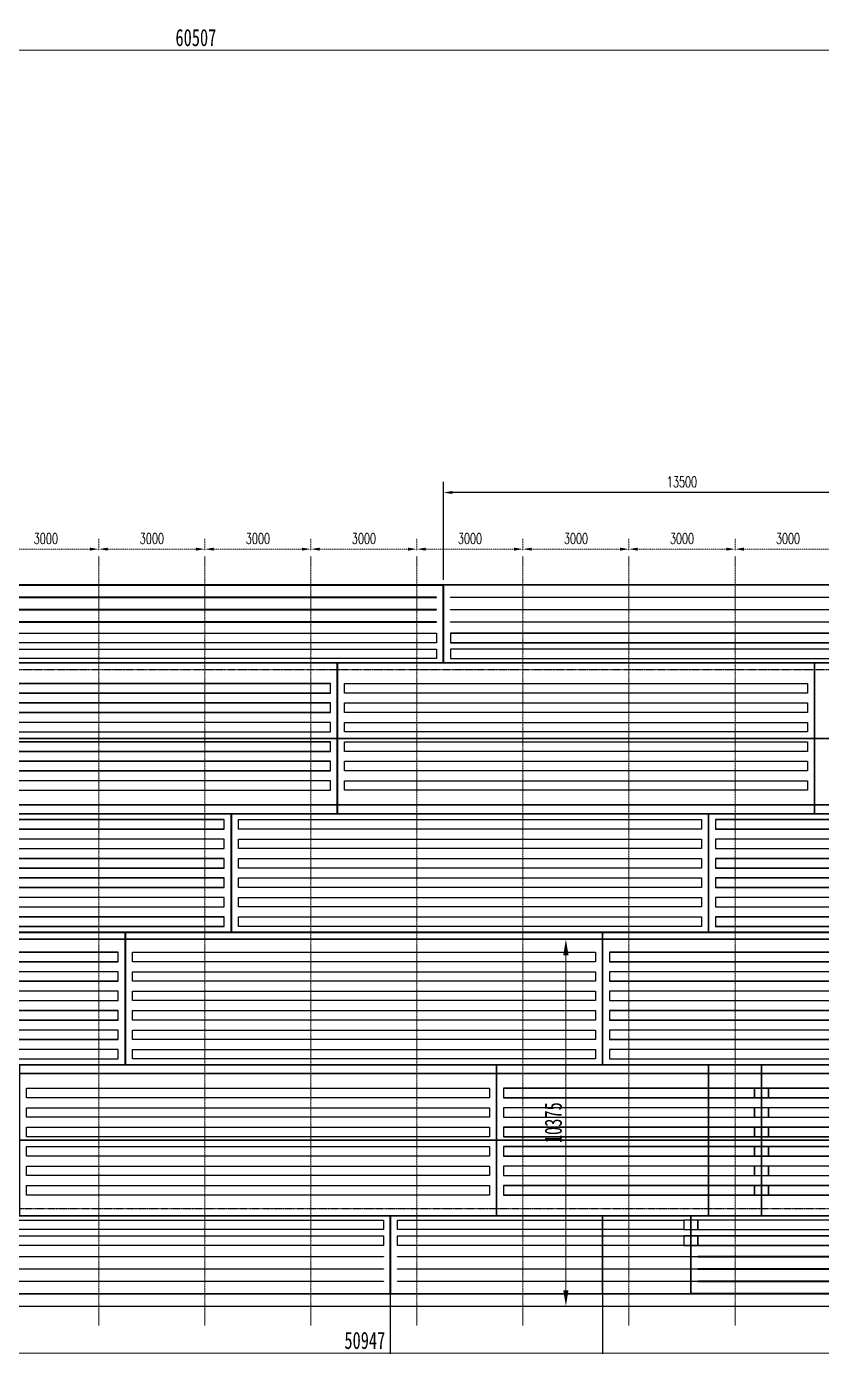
# Model space of a CAD drawing. Extents: x -158665 to 747974, y -1078007 to -307893.
# Drawn here: x 160333 to 182833, y -486284 to -448940 of the extents above; entities that cross this region are included whole.
import ezdxf

# ---------------------------------------------------------------- set-up
doc = ezdxf.new("R2010")
doc.units = 0
doc.header["$LTSCALE"] = 0.02
doc.header["$MEASUREMENT"] = 0
doc.header["$PDMODE"] = 35
doc.header["$PDSIZE"] = 150
for name, pattern in [('CENTER', [2, 1.25, -0.25, 0.25, -0.25]), ('DASHED', [19.05, 12.7, -6.35]), ('DASHED2', [9.525, 6.35, -3.175]), ('PHANTOM', [63.5, 31.75, -6.35, 6.35, -6.35, 6.35, -6.35])]:
    doc.linetypes.add(name, pattern=pattern)
doc.layers.get('0').update_dxf_attribs({"linetype": 'CONTINUOUS'})
doc.layers.get('Defpoints').update_dxf_attribs({"linetype": 'CONTINUOUS'})
doc.layers.add('1', color=1, linetype='CONTINUOUS')
for name, color, linetype, lineweight in [('1图框轮廓', 7, 'CONTINUOUS', 35), ('3中心线层', 1, 'CENTER', 13), ('4虚线层', 3, 'DASHED', 15)]:
    doc.layers.add(name, color=color, linetype=linetype, lineweight=lineweight)
doc.styles.add('HC_GBDIM', font='romans', dxfattribs={"width": 0.667, "bigfont": 'gbcbig'})
doc.styles.add('仿宋', font='仿宋_GB2312_1.ttf', dxfattribs={"width": 0.7})
doc.dimstyles.new('180', dxfattribs={"dimscale": 180, "dimtxt": 2.7, "dimasz": 2.5, "dimexe": 1.25, "dimexo": 0.625, "dimtad": 1, "dimdec": 0, "dimdsep": 46, "dimtxsty": '仿宋', "dimcen": 2.5, "dimclrd": 3, "dimclre": 3, "dimclrt": 4, "dimazin": 0, "dimtfac": 1, "dimtdec": 0, "dimtmove": 0, "dimatfit": 3, "dimfxl": 1.25, "dimlwd": 13, "dimlwe": 13, "dimarcsym": 0})
doc.dimstyles.new('HC_GBDIM-100', dxfattribs={"dimscale": 100, "dimtxt": 3, "dimasz": 2.5, "dimexe": 3, "dimexo": 1.5, "dimgap": 1.5, "dimtad": 1, "dimdec": 0, "dimzin": 0, "dimdsep": 46, "dimtxsty": 'HC_GBDIM', "dimcen": 2.5, "dimclrd": 130, "dimclre": 130, "dimclrt": 3, "dimadec": 0, "dimazin": 0, "dimtfac": 0.714286, "dimtdec": 0, "dimtmove": 0, "dimatfit": 3, "dimfxl": 1, "dimtzin": 0, "dimlwd": -1, "dimlwe": -1, "dimarcsym": 0})

# ---------------------------------------------------------------- blocks, each defined once
blk = doc.blocks.new('*D119')
at = {"color": 130}
for p, q in [((172133, -464599), (172133, -461825)), ((185633, -463695), (185633, -461825)), ((185383, -462125), (172383, -462125))]:
    blk.add_line(p, q, dxfattribs=at)
for points in [[(172383, -462083), (172383, -462167), (172133, -462125)], [(185383, -462083), (185383, -462167), (185633, -462125)]]:
    blk.add_solid(points, dxfattribs=at)
at = {"layer": 'Defpoints', "color": 0}
for p in [(172133, -462125), (185633, -463845), (172133, -464749)]:
    blk.add_point(p, dxfattribs=at)
at = {"color": 3, "insert": (178883, -461825), "char_height": 300, "attachment_point": 5, "style": 'HC_GBDIM'}
blk.add_mtext('13500', dxfattribs=at)
blk = doc.blocks.new('*D122')
at = {"layer": '3中心线层', "color": 130, "linetype": 'CENTER'}
for p, q in [((159383, -463773), (159383, -463427)), ((162383, -463773), (162383, -463427)), ((159633, -463727), (162133, -463727))]:
    blk.add_line(p, q, dxfattribs=at)
for points in [[(159633, -463685), (159633, -463769), (159383, -463727)], [(162133, -463685), (162133, -463769), (162383, -463727)]]:
    blk.add_solid(points, dxfattribs=at)
at = {"layer": 'Defpoints', "color": 0, "linetype": 'CENTER'}
for p in [(162383, -463727), (159383, -463923), (162383, -463923)]:
    blk.add_point(p, dxfattribs=at)
at = {"layer": '3中心线层', "color": 3, "linetype": 'CENTER', "insert": (160883, -463427), "char_height": 300, "attachment_point": 5, "style": 'HC_GBDIM'}
blk.add_mtext('3000', dxfattribs=at)
blk = doc.blocks.new('*D123')
at = {"layer": '3中心线层', "color": 130, "linetype": 'CENTER'}
for p, q in [((162383, -463773), (162383, -463427)), ((165383, -463773), (165383, -463427)), ((162633, -463727), (165133, -463727))]:
    blk.add_line(p, q, dxfattribs=at)
for points in [[(162633, -463685), (162633, -463769), (162383, -463727)], [(165133, -463685), (165133, -463769), (165383, -463727)]]:
    blk.add_solid(points, dxfattribs=at)
at = {"layer": 'Defpoints', "color": 0, "linetype": 'CENTER'}
for p in [(165383, -463727), (162383, -463923), (165383, -463923)]:
    blk.add_point(p, dxfattribs=at)
at = {"layer": '3中心线层', "color": 3, "linetype": 'CENTER', "insert": (163883, -463427), "char_height": 300, "attachment_point": 5, "style": 'HC_GBDIM'}
blk.add_mtext('3000', dxfattribs=at)
blk = doc.blocks.new('*D124')
at = {"layer": '3中心线层', "color": 130, "linetype": 'CENTER'}
for p, q in [((165383, -463773), (165383, -463427)), ((168383, -463773), (168383, -463427)), ((165633, -463727), (168133, -463727))]:
    blk.add_line(p, q, dxfattribs=at)
for points in [[(165633, -463685), (165633, -463769), (165383, -463727)], [(168133, -463685), (168133, -463769), (168383, -463727)]]:
    blk.add_solid(points, dxfattribs=at)
at = {"layer": 'Defpoints', "color": 0, "linetype": 'CENTER'}
for p in [(168383, -463727), (165383, -463923), (168383, -463923)]:
    blk.add_point(p, dxfattribs=at)
at = {"layer": '3中心线层', "color": 3, "linetype": 'CENTER', "insert": (166883, -463427), "char_height": 300, "attachment_point": 5, "style": 'HC_GBDIM'}
blk.add_mtext('3000', dxfattribs=at)
blk = doc.blocks.new('*D125')
at = {"layer": '3中心线层', "color": 130, "linetype": 'CENTER'}
for p, q in [((168383, -463773), (168383, -463427)), ((171383, -463773), (171383, -463427)), ((168633, -463727), (171133, -463727))]:
    blk.add_line(p, q, dxfattribs=at)
for points in [[(168633, -463685), (168633, -463769), (168383, -463727)], [(171133, -463685), (171133, -463769), (171383, -463727)]]:
    blk.add_solid(points, dxfattribs=at)
at = {"layer": 'Defpoints', "color": 0, "linetype": 'CENTER'}
for p in [(171383, -463727), (168383, -463923), (171383, -463923)]:
    blk.add_point(p, dxfattribs=at)
at = {"layer": '3中心线层', "color": 3, "linetype": 'CENTER', "insert": (169883, -463427), "char_height": 300, "attachment_point": 5, "style": 'HC_GBDIM'}
blk.add_mtext('3000', dxfattribs=at)
blk = doc.blocks.new('*D126')
at = {"layer": '3中心线层', "color": 130, "linetype": 'CENTER'}
for p, q in [((171383, -463773), (171383, -463427)), ((174383, -463773), (174383, -463427)), ((171633, -463727), (174133, -463727))]:
    blk.add_line(p, q, dxfattribs=at)
for points in [[(171633, -463685), (171633, -463769), (171383, -463727)], [(174133, -463685), (174133, -463769), (174383, -463727)]]:
    blk.add_solid(points, dxfattribs=at)
at = {"layer": 'Defpoints', "color": 0, "linetype": 'CENTER'}
for p in [(174383, -463727), (171383, -463923), (174383, -463923)]:
    blk.add_point(p, dxfattribs=at)
at = {"layer": '3中心线层', "color": 3, "linetype": 'CENTER', "insert": (172883, -463427), "char_height": 300, "attachment_point": 5, "style": 'HC_GBDIM'}
blk.add_mtext('3000', dxfattribs=at)
blk = doc.blocks.new('*D127')
at = {"layer": '3中心线层', "color": 130, "linetype": 'CENTER'}
for p, q in [((174383, -463773), (174383, -463427)), ((177383, -463773), (177383, -463427)), ((174633, -463727), (177133, -463727))]:
    blk.add_line(p, q, dxfattribs=at)
for points in [[(174633, -463685), (174633, -463769), (174383, -463727)], [(177133, -463685), (177133, -463769), (177383, -463727)]]:
    blk.add_solid(points, dxfattribs=at)
at = {"layer": 'Defpoints', "color": 0, "linetype": 'CENTER'}
for p in [(177383, -463727), (174383, -463923), (177383, -463923)]:
    blk.add_point(p, dxfattribs=at)
at = {"layer": '3中心线层', "color": 3, "linetype": 'CENTER', "insert": (175883, -463427), "char_height": 300, "attachment_point": 5, "style": 'HC_GBDIM'}
blk.add_mtext('3000', dxfattribs=at)
blk = doc.blocks.new('*D128')
at = {"layer": '3中心线层', "color": 130, "linetype": 'CENTER'}
for p, q in [((177383, -463773), (177383, -463427)), ((180383, -463773), (180383, -463427)), ((177633, -463727), (180133, -463727))]:
    blk.add_line(p, q, dxfattribs=at)
for points in [[(177633, -463685), (177633, -463769), (177383, -463727)], [(180133, -463685), (180133, -463769), (180383, -463727)]]:
    blk.add_solid(points, dxfattribs=at)
at = {"layer": 'Defpoints', "color": 0, "linetype": 'CENTER'}
for p in [(180383, -463727), (177383, -463923), (180383, -463923)]:
    blk.add_point(p, dxfattribs=at)
at = {"layer": '3中心线层', "color": 3, "linetype": 'CENTER', "insert": (178883, -463427), "char_height": 300, "attachment_point": 5, "style": 'HC_GBDIM'}
blk.add_mtext('3000', dxfattribs=at)
blk = doc.blocks.new('*D129')
at = {"layer": '3中心线层', "color": 130, "linetype": 'CENTER'}
for p, q in [((180383, -463773), (180383, -463427)), ((183383, -463773), (183383, -463427)), ((180633, -463727), (183133, -463727))]:
    blk.add_line(p, q, dxfattribs=at)
for points in [[(180633, -463685), (180633, -463769), (180383, -463727)], [(183133, -463685), (183133, -463769), (183383, -463727)]]:
    blk.add_solid(points, dxfattribs=at)
at = {"layer": 'Defpoints', "color": 0, "linetype": 'CENTER'}
for p in [(183383, -463727), (180383, -463923), (183383, -463923)]:
    blk.add_point(p, dxfattribs=at)
at = {"layer": '3中心线层', "color": 3, "linetype": 'CENTER', "insert": (181883, -463427), "char_height": 300, "attachment_point": 5, "style": 'HC_GBDIM'}
blk.add_mtext('3000', dxfattribs=at)
blk = doc.blocks.new('*D315')
at = {"color": 3, "lineweight": 13, "ltscale": 3}
for p, q in [((175591, -474764), (175823, -474764)), ((175591, -485139), (175823, -485139))]:
    blk.add_line(p, q, dxfattribs=at)
at = {"color": 3, "linetype": 'ByBlock', "lineweight": 13, "ltscale": 3}
blk.add_line((175598, -484689), (175598, -475214), dxfattribs=at)
at = {"color": 3, "ltscale": 3}
for points in [[(175523, -475214), (175673, -475214), (175598, -474764)], [(175523, -484689), (175673, -484689), (175598, -485139)]]:
    blk.add_solid(points, dxfattribs=at)
at = {"layer": 'Defpoints', "color": 0, "ltscale": 3}
for p in [(175478, -474764), (175598, -474764), (175478, -485139)]:
    blk.add_point(p, dxfattribs=at)
at = {"color": 4, "ltscale": 3, "insert": (175243, -479951), "char_height": 486, "attachment_point": 5, "rotation": 90, "style": '仿宋'}
blk.add_mtext('10375', dxfattribs=at)
blk = doc.blocks.new('*D596')
at = {"color": 3, "lineweight": 13, "ltscale": 3}
for p, q in [((144436, -474876), (144436, -486693)), ((195383, -499878), (195383, -486243))]:
    blk.add_line(p, q, dxfattribs=at)
at = {"color": 3, "linetype": 'ByBlock', "lineweight": 13, "ltscale": 3}
blk.add_line((144886, -486468), (194933, -486468), dxfattribs=at)
at = {"color": 3, "ltscale": 3}
for points in [[(144886, -486393), (144886, -486543), (144436, -486468)], [(194933, -486393), (194933, -486543), (195383, -486468)]]:
    blk.add_solid(points, dxfattribs=at)
at = {"layer": 'Defpoints', "color": 0, "ltscale": 3}
for p in [(144436, -474764), (195383, -486468), (195383, -499991)]:
    blk.add_point(p, dxfattribs=at)
at = {"color": 4, "ltscale": 3, "insert": (169909, -486112), "char_height": 486, "attachment_point": 5, "style": '仿宋'}
blk.add_mtext('50947', dxfattribs=at)
blk = doc.blocks.new('*D598')
at = {"color": 3, "lineweight": 13, "ltscale": 3}
for p, q in [((134876, -489673), (134876, -449390)), ((195383, -499878), (195383, -449390))]:
    blk.add_line(p, q, dxfattribs=at)
at = {"color": 3, "linetype": 'ByBlock', "lineweight": 13, "ltscale": 3}
blk.add_line((194933, -449615), (135326, -449615), dxfattribs=at)
at = {"color": 3, "ltscale": 3}
for points in [[(135326, -449540), (135326, -449690), (134876, -449615)], [(194933, -449540), (194933, -449690), (195383, -449615)]]:
    blk.add_solid(points, dxfattribs=at)
at = {"layer": 'Defpoints', "color": 0, "ltscale": 3}
for p in [(134876, -449615), (134876, -489785), (195383, -499991)]:
    blk.add_point(p, dxfattribs=at)
at = {"color": 4, "ltscale": 3, "insert": (165129, -449259), "char_height": 486, "attachment_point": 5, "style": '仿宋'}
blk.add_mtext('60507', dxfattribs=at)

msp = doc.modelspace()

# ---------------------------------------------------------------- linework, layer by layer
at = {"color": 7, "linetype": 'PHANTOM', "ltscale": 10}
for p, q in [((241222, -467138.8), (151421.2, -467138.8)), ((239013.6, -470963.8), (147916.9, -470963.8)), ((236819.7, -474763.8), (144381.3, -474763.8)), ((234625.8, -478563.8), (140954.1, -478563.8)), ((232417.4, -482388.8), (137449.8, -482388.8))]:
    msp.add_line(p, q, dxfattribs=at)
at = {"color": 200, "ltscale": 10}
for p, q in [((239013.6, -470955.8), (147916.9, -470955.8)), ((239013.6, -470971.8), (147916.9, -470971.8)), ((236819.7, -474755.8), (144435.5, -474755.8)), ((236819.7, -474771.8), (144435.5, -474771.8)), ((234625.8, -478555.8), (140954.1, -478555.8)), ((234625.8, -478571.8), (140954.1, -478571.8))]:
    msp.add_line(p, q, dxfattribs=at)
at = {"color": 1, "ltscale": 3}
for p, q in [((170630.1, -484758.2), (170630.1, -488484.6)), ((176633.1, -484788.8), (176633.1, -487853.4))]:
    msp.add_line(p, q, dxfattribs=at)
at = {"color": 6, "ltscale": 3}
msp.add_line((134875.9, -485139), (230875.9, -485138.8), dxfattribs=at)
at = {"color": 2}
for points in [[(171933.1, -466373.8), (157583.1, -466373.8), (157583.1, -466103.8), (171933.1, -466103.8)], [(172333.1, -466373.8), (185433.1, -466373.8), (185433.1, -466103.8), (172333.1, -466103.8)], [(171933.1, -466823.8), (157583.1, -466823.8), (157583.1, -466553.8), (171933.1, -466553.8)], [(172333.1, -466823.8), (185433.1, -466823.8), (185433.1, -466553.8), (172333.1, -466553.8)], [(154583.1, -467798.8), (168933.1, -467798.8), (168933.1, -467528.8), (154583.1, -467528.8)], [(182433.1, -467798.8), (169333.1, -467798.8), (169333.1, -467528.8), (182433.1, -467528.8)], [(154583.1, -468348.8), (168933.1, -468348.8), (168933.1, -468078.8), (154583.1, -468078.8)], [(182433.1, -468348.8), (169333.1, -468348.8), (169333.1, -468078.8), (182433.1, -468078.8)], [(154583.1, -468898.8), (168933.1, -468898.8), (168933.1, -468628.8), (154583.1, -468628.8)], [(182433.1, -468898.8), (169333.1, -468898.8), (169333.1, -468628.8), (182433.1, -468628.8)], [(154583.1, -469448.8), (168933.1, -469448.8), (168933.1, -469178.8), (154583.1, -469178.8)], [(182433.1, -469448.8), (169333.1, -469448.8), (169333.1, -469178.8), (182433.1, -469178.8)], [(154583.1, -469998.8), (168933.1, -469998.8), (168933.1, -469728.8), (154583.1, -469728.8)], [(182433.1, -469998.8), (169333.1, -469998.8), (169333.1, -469728.8), (182433.1, -469728.8)], [(154583.1, -470548.8), (168933.1, -470548.8), (168933.1, -470278.8), (154583.1, -470278.8)], [(182433.1, -470548.8), (169333.1, -470548.8), (169333.1, -470278.8), (182433.1, -470278.8)], [(151583.1, -471648.8), (165933.1, -471648.8), (165933.1, -471378.8), (151583.1, -471378.8)], [(179433.1, -471648.8), (166333.1, -471648.8), (166333.1, -471378.8), (179433.1, -471378.8)], [(179833.1, -471648.8), (186933.1, -471648.8), (186933.1, -471378.8), (179833.1, -471378.8)], [(151583.1, -472198.8), (165933.1, -472198.8), (165933.1, -471928.8), (151583.1, -471928.8)], [(179433.1, -472198.8), (166333.1, -472198.8), (166333.1, -471928.8), (179433.1, -471928.8)], [(179833.1, -472198.8), (186933.1, -472198.8), (186933.1, -471928.8), (179833.1, -471928.8)], [(151583.1, -472748.8), (165933.1, -472748.8), (165933.1, -472478.8), (151583.1, -472478.8)], [(179433.1, -472748.8), (166333.1, -472748.8), (166333.1, -472478.8), (179433.1, -472478.8)], [(179833.1, -472748.8), (186933.1, -472748.8), (186933.1, -472478.8), (179833.1, -472478.8)], [(151583.1, -473298.8), (165933.1, -473298.8), (165933.1, -473028.8), (151583.1, -473028.8)], [(179433.1, -473298.8), (166333.1, -473298.8), (166333.1, -473028.8), (179433.1, -473028.8)], [(179833.1, -473298.8), (186933.1, -473298.8), (186933.1, -473028.8), (179833.1, -473028.8)], [(151583.1, -473848.8), (165933.1, -473848.8), (165933.1, -473578.8), (151583.1, -473578.8)], [(179433.1, -473848.8), (166333.1, -473848.8), (166333.1, -473578.8), (179433.1, -473578.8)], [(179833.1, -473848.8), (186933.1, -473848.8), (186933.1, -473578.8), (179833.1, -473578.8)], [(151583.1, -474398.8), (165933.1, -474398.8), (165933.1, -474128.8), (151583.1, -474128.8)], [(179433.1, -474398.8), (166333.1, -474398.8), (166333.1, -474128.8), (179433.1, -474128.8)], [(179833.1, -474398.8), (186933.1, -474398.8), (186933.1, -474128.8), (179833.1, -474128.8)], [(148583.1, -475398.8), (162933.1, -475398.8), (162933.1, -475128.8), (148583.1, -475128.8)], [(176433.1, -475398.8), (163333.1, -475398.8), (163333.1, -475128.8), (176433.1, -475128.8)], [(176833.1, -475398.8), (183933.1, -475398.8), (183933.1, -475128.8), (176833.1, -475128.8)], [(148583.1, -475948.8), (162933.1, -475948.8), (162933.1, -475678.8), (148583.1, -475678.8)], [(176433.1, -475948.8), (163333.1, -475948.8), (163333.1, -475678.8), (176433.1, -475678.8)], [(176833.1, -475948.8), (183933.1, -475948.8), (183933.1, -475678.8), (176833.1, -475678.8)], [(148583.1, -476498.8), (162933.1, -476498.8), (162933.1, -476228.8), (148583.1, -476228.8)], [(176433.1, -476498.8), (163333.1, -476498.8), (163333.1, -476228.8), (176433.1, -476228.8)], [(176833.1, -476498.8), (183933.1, -476498.8), (183933.1, -476228.8), (176833.1, -476228.8)], [(148583.1, -477048.8), (162933.1, -477048.8), (162933.1, -476778.8), (148583.1, -476778.8)], [(176433.1, -477048.8), (163333.1, -477048.8), (163333.1, -476778.8), (176433.1, -476778.8)], [(176833.1, -477048.8), (183933.1, -477048.8), (183933.1, -476778.8), (176833.1, -476778.8)], [(148583.1, -477598.8), (162933.1, -477598.8), (162933.1, -477328.8), (148583.1, -477328.8)], [(176433.1, -477598.8), (163333.1, -477598.8), (163333.1, -477328.8), (176433.1, -477328.8)], [(176833.1, -477598.8), (183933.1, -477598.8), (183933.1, -477328.8), (176833.1, -477328.8)], [(148583.1, -478148.8), (162933.1, -478148.8), (162933.1, -477878.8), (148583.1, -477878.8)], [(176433.1, -478148.8), (163333.1, -478148.8), (163333.1, -477878.8), (176433.1, -477878.8)], [(176833.1, -478148.8), (183933.1, -478148.8), (183933.1, -477878.8), (176833.1, -477878.8)], [(173433, -479248.8), (160333.1, -479248.8), (160333.1, -478978.8), (173433, -478978.8)], [(173833.1, -479248.8), (180933.1, -479248.8), (180933.1, -478978.8), (173833.1, -478978.8)], [(180933.1, -479248.8), (181333.1, -479248.8), (181333.1, -478978.8), (180933.1, -478978.8)], [(181333.1, -479248.8), (189699.9, -479248.8), (189699.9, -478978.8), (181333.1, -478978.8)], [(173433.1, -479798.8), (160333.2, -479798.8), (160333.2, -479528.8), (173433.1, -479528.8)], [(173833.1, -479798.8), (180933, -479798.8), (180933, -479528.8), (173833.1, -479528.8)], [(180933.1, -479798.8), (181333.1, -479798.8), (181333.1, -479528.8), (180933.1, -479528.8)], [(181333.1, -479798.8), (189195.9, -479798.8), (189195.9, -479528.8), (181333.1, -479528.8)], [(173433, -480348.8), (160333.1, -480348.8), (160333.1, -480078.8), (173433, -480078.8)], [(173833.1, -480348.8), (180933, -480348.8), (180933, -480078.8), (173833.1, -480078.8)], [(180933.1, -480348.8), (181333.1, -480348.8), (181333.1, -480078.8), (180933.1, -480078.8)], [(181333.1, -480348.8), (188691.9, -480348.8), (188691.9, -480078.8), (181333.1, -480078.8)], [(173433.1, -480898.8), (160333.2, -480898.8), (160333.2, -480628.8), (173433.1, -480628.8)], [(173833.1, -480898.8), (180933, -480898.8), (180933, -480628.8), (173833.1, -480628.8)], [(180933.1, -480898.8), (181333.1, -480898.8), (181333.1, -480628.8), (180933.1, -480628.8)], [(181333.1, -480898.8), (188187.9, -480898.8), (188187.9, -480628.8), (181333.1, -480628.8)], [(173433.1, -481448.8), (160333.1, -481448.8), (160333.1, -481178.8), (173433.1, -481178.8)], [(173833.1, -481448.8), (180933, -481448.8), (180933, -481178.8), (173833.1, -481178.8)], [(180933.1, -481448.8), (181333.1, -481448.8), (181333.1, -481178.8), (180933.1, -481178.8)], [(181333.1, -481448.8), (187684, -481448.8), (187684, -481178.8), (181333.1, -481178.8)], [(173433.1, -481998.8), (160333.1, -481998.8), (160333.1, -481728.8), (173433.1, -481728.8)], [(173833.1, -481998.8), (180933, -481998.8), (180933, -481728.8), (173833.1, -481728.8)], [(180933.1, -481998.8), (181333.1, -481998.8), (181333.1, -481728.8), (180933.1, -481728.8)], [(181333.1, -481998.8), (187180, -481998.8), (187180, -481728.8), (181333.1, -481728.8)], [(170433.1, -482973.8), (157333.1, -482973.8), (157333.1, -482703.8), (170433.1, -482703.8)], [(178933.1, -482973.8), (170833.1, -482973.8), (170833.1, -482703.8), (178933.1, -482703.8)], [(178933.1, -482973.8), (179333.1, -482973.8), (179333.1, -482703.8), (178933.1, -482703.8)], [(179333.1, -482973.8), (192933.1, -482973.8), (192933.1, -482703.8), (179333.1, -482703.8)], [(170433.1, -483423.8), (157333.1, -483423.8), (157333.1, -483153.8), (170433.1, -483153.8)], [(178933.1, -483423.8), (170833.1, -483423.8), (170833.1, -483153.8), (178933.1, -483153.8)], [(178933.1, -483423.8), (179333.1, -483423.8), (179333.1, -483153.8), (178933.1, -483153.8)], [(179333.1, -483423.8), (192933.1, -483423.8), (192933.1, -483153.8), (179333.1, -483153.8)]]:
    msp.add_lwpolyline(points, close=True, dxfattribs=at)
for points in [[(179333.1, -483744.8), (178933.1, -483744.8), (178933.1, -483732.8), (179333.1, -483732.8)], [(179333.1, -484094.8), (178933.1, -484094.8), (178933.1, -484082.8), (179333.1, -484082.8)], [(179333.1, -484444.8), (178933.1, -484444.8), (178933.1, -484432.8), (179333.1, -484432.8)]]:
    msp.add_lwpolyline(points, close=True)
at = {"layer": '1', "color": 4}
for points in [[(172133.1, -464748.8), (172133.1, -464738.8), (157383.1, -464738.8), (157383.1, -464748.8)], [(172133.1, -464748.8), (172133.1, -464738.8), (185633.1, -464738.8), (185633.1, -464748.8)], [(157583.1, -465082.8), (157583.1, -465094.8), (171933.1, -465094.8), (171933.1, -465082.8)], [(185433.1, -465082.8), (185433.1, -465094.8), (172333.1, -465094.8), (172333.1, -465082.8)], [(157583.1, -465432.8), (157583.1, -465444.8), (171933.1, -465444.8), (171933.1, -465432.8)], [(185433.1, -465432.8), (185433.1, -465444.8), (172333.1, -465444.8), (172333.1, -465432.8)], [(157583.1, -465782.8), (157583.1, -465794.8), (171933.1, -465794.8), (171933.1, -465782.8)], [(185433.1, -465782.8), (185433.1, -465794.8), (172333.1, -465794.8), (172333.1, -465782.8)], [(170433.1, -483732.8), (170433.1, -483744.8), (157333.1, -483744.8), (157333.1, -483732.8)], [(178933.1, -483732.8), (178933.1, -483744.8), (170833.1, -483744.8), (170833.1, -483732.8)], [(179333.1, -483732.8), (179333.1, -483744.8), (192933.1, -483744.8), (192933.1, -483732.8)], [(157333.1, -484094.8), (157333.1, -484082.8), (170433.1, -484082.8), (170433.1, -484094.8)], [(170833.1, -484094.8), (170833.1, -484082.8), (178933.1, -484082.8), (178933.1, -484094.8)], [(192933.1, -484094.8), (192933.1, -484082.8), (179333.1, -484082.8), (179333.1, -484094.8)], [(170433.1, -484432.8), (170433.1, -484444.8), (157333.1, -484444.8), (157333.1, -484432.8)], [(178933.1, -484432.8), (178933.1, -484444.8), (170833.1, -484444.8), (170833.1, -484432.8)], [(179333.1, -484432.8), (179333.1, -484444.8), (192933.1, -484444.8), (192933.1, -484432.8)], [(170633.1, -484778.8), (170633.1, -484788.8), (157133.1, -484788.8), (157133.1, -484778.8)], [(179133.1, -484778.8), (179133.1, -484788.8), (170633.1, -484788.8), (170633.1, -484778.8)], [(179133.1, -484778.8), (179133.1, -484788.8), (193133.1, -484788.8), (193133.1, -484778.8)]]:
    msp.add_lwpolyline(points, close=True, dxfattribs=at)
at = {"layer": '1图框轮廓', "color": 1}
for points in [[(157386.1, -466940.8), (172130.1, -466940.8), (172130.1, -464738.8), (157386.1, -464738.8)], [(172136.1, -464738.8), (185630.1, -464738.8), (185630.1, -466940.8), (172136.1, -466940.8)], [(169130.1, -466946.8), (154386.1, -466946.8), (154386.1, -469078.8), (169130.1, -469078.8)], [(182630.1, -469078.8), (169136.1, -469078.8), (169136.1, -466946.8), (182630.1, -466946.8)], [(190129.7, -466946.8), (182636.1, -466946.8), (182636.1, -469078.8), (190129.7, -469078.8)], [(169130.1, -471210.8), (154386.1, -471210.8), (154386.1, -469078.8), (169130.1, -469078.8)], [(182630.1, -469078.8), (169136.1, -469078.8), (169136.1, -471210.8), (182630.1, -471210.8)], [(190129.7, -471210.8), (182636.1, -471210.8), (182636.1, -469078.8), (190129.7, -469078.8)], [(151386.1, -471216.8), (166130.1, -471216.8), (166130.1, -474560.8), (151386.1, -474560.8)], [(166136.1, -474560.8), (179630.1, -474560.8), (179630.1, -471216.8), (166136.1, -471216.8)], [(179636.1, -471216.8), (187130.1, -471216.8), (187130.1, -474560.8), (179636.1, -474560.8)], [(163130.1, -478310.8), (148386.1, -478310.8), (148386.1, -474566.8), (163130.1, -474566.8)], [(176630.1, -474566.8), (163136.1, -474566.8), (163136.1, -478310.8), (176630.1, -478310.8)], [(184130.1, -478310.8), (176636.1, -478310.8), (176636.1, -474566.8), (184130.1, -474566.8)], [(160136.1, -478316.8), (173630.1, -478316.8), (173630.1, -480448.8), (160136.1, -480448.8)], [(173636.1, -480448.8), (179633.1, -480448.8), (179633.1, -478316.8), (173636.1, -478316.8)], [(160136.1, -482580.8), (173630.1, -482580.8), (173630.1, -480448.8), (160136.1, -480448.8)], [(173636.1, -480448.8), (179633.1, -480448.8), (179633.1, -482580.8), (173636.1, -482580.8)], [(170630.1, -482586.8), (157136.1, -482586.8), (157136.1, -484789), (170630.1, -484789)], [(176633.1, -484788.9), (170636.1, -484788.9), (170636.1, -482586.8), (176633.1, -482586.8)]]:
    msp.add_lwpolyline(points, close=True, dxfattribs=at)
at = {"layer": '1图框轮廓', "color": 207}
for points in [[(179633.1, -478316.8), (181130.1, -478316.8), (181130.1, -480448.8), (179633.1, -480448.8)], [(181136.1, -480448.8), (196130.1, -480448.8), (196130.1, -478316.8), (181136.1, -478316.8)], [(179633.1, -482580.8), (181130.1, -482580.8), (181130.1, -480448.8), (179633.1, -480448.8)], [(181136.1, -480448.8), (196130.1, -480448.8), (196130.1, -482580.8), (181136.1, -482580.8)], [(179130.1, -482586.8), (176633.1, -482586.8), (176633.1, -484788.9), (179130.1, -484788.9)], [(193130.1, -484788.9), (179136.1, -484788.9), (179136.1, -482586.8), (193130.1, -482586.8)]]:
    msp.add_lwpolyline(points, close=True, dxfattribs=at)
at = {"layer": '3中心线层', "color": 8, "linetype": 'CENTER', "ltscale": 10}
for points in [[(162382.8, -463923.3), (162382.8, -485685.6)], [(165382.8, -463923.3), (165382.8, -485685.6)], [(168382.8, -463923.3), (168382.8, -485685.6)], [(171382.8, -463923.3), (171382.8, -485685.6)], [(174382.8, -463923.3), (174382.8, -485685.6)], [(177382.8, -463923.3), (177382.8, -485685.6)], [(180382.8, -463923.3), (180382.8, -485685.6)]]:
    msp.add_lwpolyline(points, dxfattribs=at)
at = {"layer": '4虚线层', "color": 4, "linetype": 'DASHED2', "ltscale": 20}
for p, q in [((157583.1, -466109.9), (171933.1, -466109.9)), ((157583.1, -466367.6), (171933.1, -466367.6)), ((185433.1, -466109.9), (172333.1, -466109.9)), ((185433.1, -466367.6), (172333.1, -466367.6)), ((157583.1, -466559.9), (171933.1, -466559.9)), ((185433.1, -466559.9), (172333.1, -466559.9)), ((157583.1, -466817.6), (171933.1, -466817.6)), ((185433.1, -466817.6), (172333.1, -466817.6)), ((168933.1, -467534.9), (154583.1, -467534.9)), ((169333.1, -467534.9), (182433.1, -467534.9)), ((168933.1, -467792.6), (154583.1, -467792.6)), ((169333.1, -467792.6), (182433.1, -467792.6)), ((168933.1, -468084.9), (154583.1, -468084.9)), ((169333.1, -468084.9), (182433.1, -468084.9)), ((168933.1, -468342.6), (154583.1, -468342.6)), ((168933.1, -468634.9), (154583.1, -468634.9)), ((169333.1, -468342.6), (182433.1, -468342.6)), ((169333.1, -468634.9), (182433.1, -468634.9)), ((168933.1, -468892.6), (154583.1, -468892.6)), ((169333.1, -468892.6), (182433.1, -468892.6)), ((168933.1, -469184.9), (154583.1, -469184.9)), ((169333.1, -469184.9), (182433.1, -469184.9)), ((168933.1, -469442.6), (154583.1, -469442.6)), ((168933.1, -469734.9), (154583.1, -469734.9)), ((169333.1, -469442.6), (182433.1, -469442.6)), ((169333.1, -469734.9), (182433.1, -469734.9)), ((168933.1, -469992.6), (154583.1, -469992.6)), ((169333.1, -469992.6), (182433.1, -469992.6)), ((168933.1, -470284.9), (154583.1, -470284.9)), ((169333.1, -470284.9), (182433.1, -470284.9)), ((168933.1, -470542.6), (154583.1, -470542.6)), ((169333.1, -470542.6), (182433.1, -470542.6)), ((165933.1, -471384.9), (151583.1, -471384.9)), ((165933.1, -471642.6), (151583.1, -471642.6)), ((166333.1, -471384.9), (179433.1, -471384.9)), ((166333.1, -471642.6), (179433.1, -471642.6)), ((186933.1, -471384.9), (179833.1, -471384.9)), ((186933.1, -471642.6), (179833.1, -471642.6)), ((165933.1, -471934.9), (151583.1, -471934.9)), ((166333.1, -471934.9), (179433.1, -471934.9)), ((186933.1, -471934.9), (179833.1, -471934.9)), ((165933.1, -472192.6), (151583.1, -472192.6)), ((166333.1, -472192.6), (179433.1, -472192.6)), ((186933.1, -472192.6), (179833.1, -472192.6)), ((165933.1, -472484.9), (151583.1, -472484.9)), ((165933.1, -472742.6), (151583.1, -472742.6)), ((166333.1, -472484.9), (179433.1, -472484.9)), ((166333.1, -472742.6), (179433.1, -472742.6)), ((186933.1, -472484.9), (179833.1, -472484.9)), ((186933.1, -472742.6), (179833.1, -472742.6)), ((165933.1, -473034.9), (151583.1, -473034.9)), ((166333.1, -473034.9), (179433.1, -473034.9)), ((186933.1, -473034.9), (179833.1, -473034.9)), ((165933.1, -473292.6), (151583.1, -473292.6)), ((166333.1, -473292.6), (179433.1, -473292.6)), ((186933.1, -473292.6), (179833.1, -473292.6)), ((165933.1, -473584.9), (151583.1, -473584.9)), ((165933.1, -473842.6), (151583.1, -473842.6)), ((166333.1, -473584.9), (179433.1, -473584.9)), ((166333.1, -473842.6), (179433.1, -473842.6)), ((186933.1, -473584.9), (179833.1, -473584.9)), ((186933.1, -473842.6), (179833.1, -473842.6)), ((165933.1, -474134.9), (151583.1, -474134.9)), ((166333.1, -474134.9), (179433.1, -474134.9)), ((186933.1, -474134.9), (179833.1, -474134.9)), ((165933.1, -474392.6), (151583.1, -474392.6)), ((166333.1, -474392.6), (179433.1, -474392.6)), ((186933.1, -474392.6), (179833.1, -474392.6)), ((162933.1, -475134.9), (148583.1, -475134.9)), ((163333.1, -475134.9), (176433.1, -475134.9)), ((183933.1, -475134.9), (176833.1, -475134.9)), ((162933.1, -475392.6), (148583.1, -475392.6)), ((162933.1, -475684.9), (148583.1, -475684.9)), ((163333.1, -475392.6), (176433.1, -475392.6)), ((163333.1, -475684.9), (176433.1, -475684.9)), ((183933.1, -475392.6), (176833.1, -475392.6)), ((183933.1, -475684.9), (176833.1, -475684.9)), ((162933.1, -475942.6), (148583.1, -475942.6)), ((163333.1, -475942.6), (176433.1, -475942.6)), ((183933.1, -475942.6), (176833.1, -475942.6)), ((162933.1, -476234.9), (148583.1, -476234.9)), ((162933.1, -476492.6), (148583.1, -476492.6)), ((163333.1, -476234.9), (176433.1, -476234.9)), ((163333.1, -476492.6), (176433.1, -476492.6)), ((183933.1, -476234.9), (176833.1, -476234.9)), ((183933.1, -476492.6), (176833.1, -476492.6)), ((162933.1, -476784.9), (148583.1, -476784.9)), ((163333.1, -476784.9), (176433.1, -476784.9)), ((183933.1, -476784.9), (176833.1, -476784.9)), ((162933.1, -477042.6), (148583.1, -477042.6)), ((163333.1, -477042.6), (176433.1, -477042.6)), ((183933.1, -477042.6), (176833.1, -477042.6)), ((162933.1, -477334.9), (148583.1, -477334.9)), ((162933.1, -477592.6), (148583.1, -477592.6)), ((163333.1, -477334.9), (176433.1, -477334.9)), ((163333.1, -477592.6), (176433.1, -477592.6)), ((183933.1, -477334.9), (176833.1, -477334.9)), ((183933.1, -477592.6), (176833.1, -477592.6)), ((162933.1, -477884.9), (148583.1, -477884.9)), ((163333.1, -477884.9), (176433.1, -477884.9)), ((183933.1, -477884.9), (176833.1, -477884.9)), ((162933.1, -478142.6), (148583.1, -478142.6)), ((163333.1, -478142.6), (176433.1, -478142.6)), ((183933.1, -478142.6), (176833.1, -478142.6)), ((160333.1, -478984.9), (173433, -478984.9)), ((180933.1, -478984.9), (173833.1, -478984.9)), ((181333.1, -478984.9), (180933.1, -478984.9)), ((189699.9, -478984.9), (181333.1, -478984.9)), ((160333.1, -479242.6), (173433, -479242.6)), ((180933.1, -479242.7), (173833.1, -479242.6)), ((181333.1, -479242.6), (180933.1, -479242.6)), ((189699.9, -479242.6), (181333.1, -479242.6)), ((160333.2, -479534.9), (173433.1, -479534.9)), ((160333.2, -479792.6), (173433.1, -479792.6)), ((180933, -479535), (173833.1, -479534.9)), ((180933, -479792.7), (173833.1, -479792.6)), ((181333.1, -479534.9), (180933.1, -479534.9)), ((181333.1, -479792.6), (180933.1, -479792.6)), ((189195.9, -479535), (181333.1, -479534.9)), ((189195.9, -479792.7), (181333.1, -479792.6)), ((160333.1, -480084.9), (173433, -480084.9)), ((180933, -480085), (173833.1, -480084.9)), ((181333.1, -480084.9), (180933.1, -480084.9)), ((188691.9, -480084.9), (181333.1, -480084.9)), ((160333.1, -480342.6), (173433, -480342.6)), ((180933, -480342.7), (173833.1, -480342.6)), ((181333.1, -480342.6), (180933.1, -480342.6)), ((188691.9, -480342.6), (181333.1, -480342.6)), ((160333.2, -480634.9), (173433.1, -480634.9)), ((160333.2, -480892.6), (173433.1, -480892.6)), ((180933, -480635), (173833.1, -480634.9)), ((180933, -480892.7), (173833.1, -480892.6)), ((181333.1, -480634.9), (180933.1, -480634.9)), ((181333.1, -480892.6), (180933.1, -480892.6)), ((188187.9, -480635), (181333.1, -480634.9)), ((188187.9, -480892.7), (181333.1, -480892.6)), ((160333.1, -481184.9), (173433.1, -481184.9)), ((180933, -481185), (173833.1, -481184.9)), ((181333.1, -481184.9), (180933.1, -481184.9)), ((187684, -481184.9), (181333.1, -481184.9)), ((160333.1, -481442.6), (173433.1, -481442.6)), ((180933, -481442.7), (173833.1, -481442.6)), ((181333.1, -481442.6), (180933.1, -481442.6)), ((187684, -481442.6), (181333.1, -481442.6)), ((160333.1, -481734.9), (173433.1, -481734.9)), ((160333.1, -481992.6), (173433.1, -481992.6)), ((180933, -481735), (173833.1, -481734.9)), ((180933, -481992.7), (173833.1, -481992.6)), ((181333.1, -481734.9), (180933.1, -481734.9)), ((181333.1, -481992.6), (180933.1, -481992.6)), ((187180, -481735), (181333.1, -481734.9)), ((187180, -481992.7), (181333.1, -481992.6)), ((157333.1, -482709.9), (170433.1, -482709.9)), ((170833.1, -482709.9), (178933.1, -482709.9)), ((179333.1, -482709.9), (178933.1, -482709.9)), ((192933.1, -482709.9), (179333.1, -482709.9)), ((157333.1, -482967.6), (170433.1, -482967.6)), ((157333.1, -483159.9), (170433.1, -483159.9)), ((170833.1, -482967.6), (178933.1, -482967.6)), ((170833.1, -483159.9), (178933.1, -483159.9)), ((179333.1, -482967.6), (178933.1, -482967.6)), ((179333.1, -483159.9), (178933.1, -483159.9)), ((192933.1, -482967.6), (179333.1, -482967.6)), ((192933.1, -483159.9), (179333.1, -483159.9)), ((157333.1, -483417.6), (170433.1, -483417.6)), ((170833.1, -483417.6), (178933.1, -483417.6)), ((179333.1, -483417.6), (178933.1, -483417.6)), ((192933.1, -483417.6), (179333.1, -483417.6))]:
    msp.add_line(p, q, dxfattribs=at)

# ---------------------------------------------------------------- dimensions: what is measured, and where the dimension line sits
at = {"color": 8, "ltscale": 3}
for base, p1, p2, picture, middle in [((134875.9, -449614.9), (195382.8, -499990.8), (134875.9, -489785.1), '*D598', (165129.3, -449259.4)), ((195382.8, -486467.5), (144435.5, -474763.8), (195382.8, -499990.7), '*D596', (169909.2, -486112))]:
    dim = msp.add_linear_dim(base=base, p1=p1, p2=p2, dimstyle='180', dxfattribs=at)
    dim.commit()
    dim.dimension.update_dxf_attribs({"geometry": picture, "text_midpoint": middle})
dim = msp.add_linear_dim(base=(172133.1, -462124.8), p1=(185633.1, -463845.3), p2=(172133.1, -464748.8), dimstyle='HC_GBDIM-100')
dim.commit()
dim.dimension.update_dxf_attribs({"geometry": '*D119', "text_midpoint": (178883.1, -461824.8)})
at = {"color": 33, "ltscale": 3}
dim = msp.add_linear_dim(base=(175598.4, -474763.8), p1=(175478.1, -485138.9), p2=(175478.1, -474763.8), angle=90, dimstyle='180', dxfattribs=at)
dim.commit()
dim.dimension.update_dxf_attribs({"geometry": '*D315', "text_midpoint": (175242.9, -479951.3)})
at = {"layer": '3中心线层', "color": 1, "linetype": 'CENTER'}
for base, p1, p2, picture, middle in [((162382.8, -463727.1), (159382.8, -463923.3), (162382.8, -463923.3), '*D122', (160882.8, -463427.1)), ((165382.8, -463727.1), (162382.8, -463923.3), (165382.8, -463923.3), '*D123', (163882.8, -463427.1)), ((168382.8, -463727.1), (165382.8, -463923.3), (168382.8, -463923.3), '*D124', (166882.8, -463427.1)), ((171382.8, -463727.1), (168382.8, -463923.3), (171382.8, -463923.3), '*D125', (169882.8, -463427.1)), ((174382.8, -463727.1), (171382.8, -463923.3), (174382.8, -463923.3), '*D126', (172882.8, -463427.1)), ((177382.8, -463727.1), (174382.8, -463923.3), (177382.8, -463923.3), '*D127', (175882.8, -463427.1)), ((180382.8, -463727.1), (177382.8, -463923.3), (180382.8, -463923.3), '*D128', (178882.8, -463427.1)), ((183382.8, -463727.1), (180382.8, -463923.3), (183382.8, -463923.3), '*D129', (181882.8, -463427.1))]:
    dim = msp.add_linear_dim(base=base, p1=p1, p2=p2, dimstyle='HC_GBDIM-100', override={"dimzin": 8, "dimtmove": 1}, dxfattribs=at)
    dim.commit()
    dim.dimension.update_dxf_attribs({"geometry": picture, "text_midpoint": middle})

doc.saveas('drawing.dxf')
